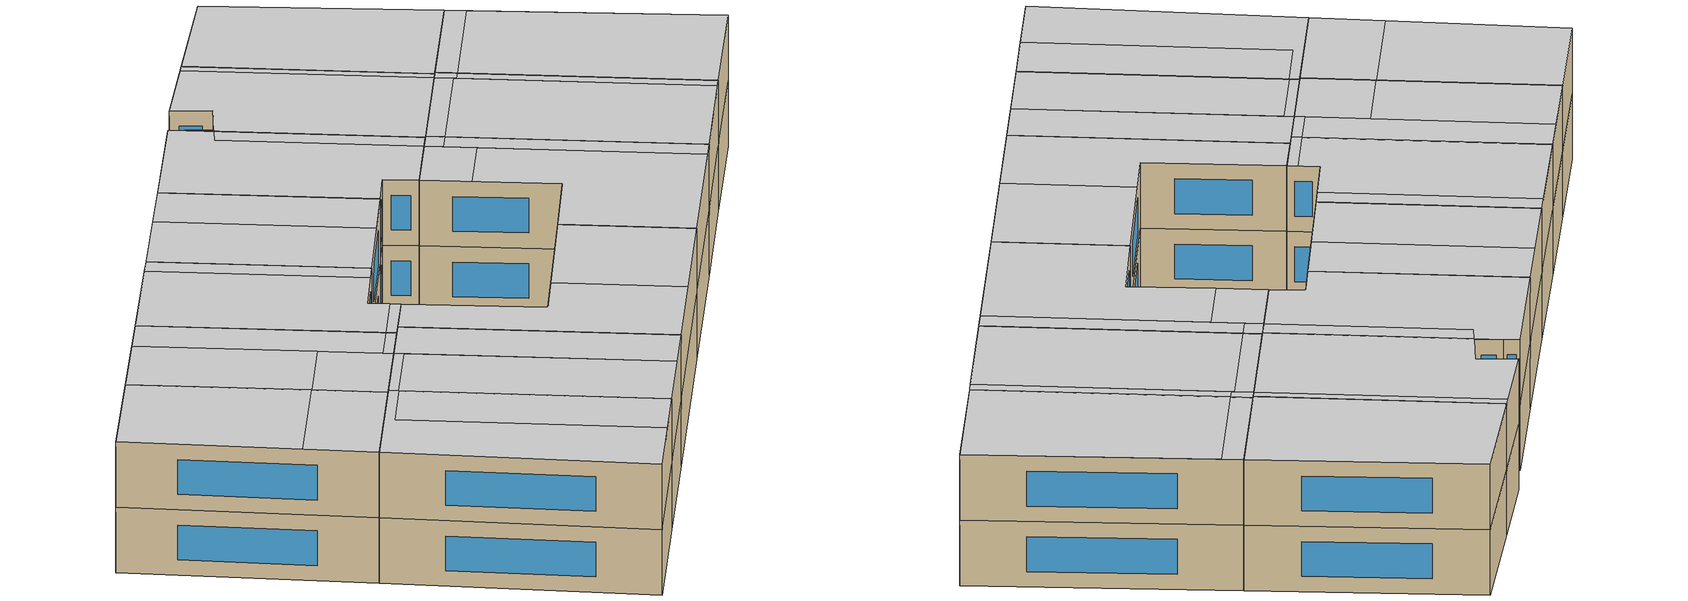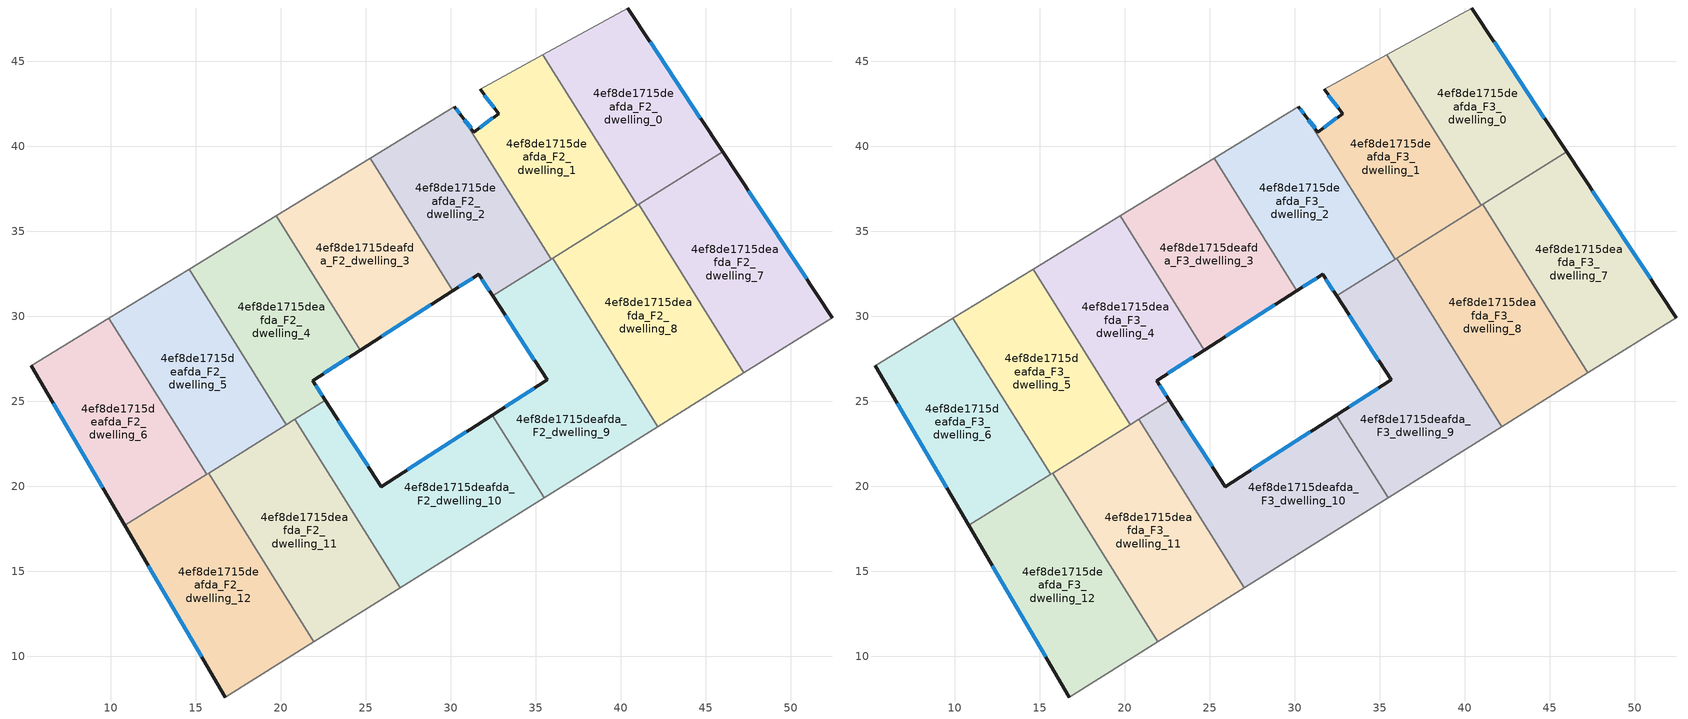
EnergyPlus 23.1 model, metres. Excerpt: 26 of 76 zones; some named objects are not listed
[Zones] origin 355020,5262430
4ef8de1715deafda_F2_dwelling_0
 floor to 4ef8de1715deafda_F1_dwelling_0 (EU_floor_Construction): 40.41,48.13 46,39.67 40.96,36.52 35.42,45.38 z6
 wall outside (EU_wall_Construction): 46,39.67 40.41,48.13 z6:9
 wall to 4ef8de1715deafda_F2_dwelling_1 (EU_wall_Construction): 35.42,45.38 40.96,36.52 z6:9
 wall adiabatic (EU_wall_Construction): 40.41,48.13 35.42,45.38 z6:9
 wall to 4ef8de1715deafda_F2_dwelling_7 (EU_wall_Construction): 41.05,36.58 46,39.67 z6:9
 wall to 4ef8de1715deafda_F2_dwelling_8 (EU_wall_Construction): 40.96,36.52 41.05,36.58 z6:9
 window (EU_Window_Construction): 44.68,41.66 41.72,46.15 z6.7:8.3
4ef8de1715deafda_F2_dwelling_1
 floor to 4ef8de1715deafda_F1_dwelling_1 (EU_floor_Construction): 35.42,45.38 40.96,36.52 35.9,33.36 30.64,41.77 31.37,40.83 32.82,41.93 31.73,43.34 z6
 wall outside (EU_wall_Construction): 31.73,43.34 32.82,41.93 31.37,40.83 30.64,41.77 z6:9
 wall adiabatic (EU_wall_Construction): 35.42,45.38 31.73,43.34 z6:9
 wall to 4ef8de1715deafda_F2_dwelling_2 (EU_wall_Construction): 30.64,41.77 35.9,33.36 z6:9
 wall to 4ef8de1715deafda_F2_dwelling_8 (EU_wall_Construction): 35.99,33.41 40.96,36.52 z6:9
 wall to 4ef8de1715deafda_F2_dwelling_9 (EU_wall_Construction): 35.9,33.36 35.99,33.41 z6:9
 window (EU_Window_Construction): 31.2,41.05 30.81,41.55 / 32.48,41.67 31.71,41.09 / 31.99,43.01 32.56,42.26 z6.7:8.3
4ef8de1715deafda_F2_dwelling_10
 floor to 4ef8de1715deafda_F1_dwelling_10 (EU_floor_Construction): 32.45,24.19 35.49,19.32 27.02,14.03 20.82,23.94 22.62,25.07 25.91,19.98 z6
 wall outside (EU_wall_Construction): 32.45,24.19 25.91,19.98 22.62,25.07 z6:9
 wall to 4ef8de1715deafda_F2_dwelling_9 (EU_wall_Construction): 35.49,19.32 32.45,24.19 z6:9
 wall adiabatic (EU_wall_Construction): 27.02,14.03 35.49,19.32 z6:9
 wall to 4ef8de1715deafda_F2_dwelling_11 (EU_wall_Construction): 20.82,23.94 27.02,14.03 z6:9
 wall to 4ef8de1715deafda_F2_dwelling_4 (EU_wall_Construction): 22.62,25.07 20.82,23.94 z6:9
 window (EU_Window_Construction): 25.14,21.17 23.39,23.87 / 30.91,23.2 27.44,20.97 z6.7:8.3
4ef8de1715deafda_F2_dwelling_11
 floor to 4ef8de1715deafda_F1_dwelling_11 (EU_floor_Construction): 20.82,23.94 27.02,14.03 21.95,10.86 15.76,20.78 z6
 wall to 4ef8de1715deafda_F2_dwelling_12 (EU_wall_Construction): 15.76,20.78 21.95,10.86 z6:9
 wall adiabatic (EU_wall_Construction): 21.95,10.86 27.02,14.03 z6:9
 wall to 4ef8de1715deafda_F2_dwelling_5 (EU_wall_Construction): 20.34,23.64 15.76,20.78 z6:9
 wall to 4ef8de1715deafda_F2_dwelling_4 (EU_wall_Construction): 20.82,23.94 20.34,23.64 z6:9
4ef8de1715deafda_F2_dwelling_12
 floor to 4ef8de1715deafda_F1_dwelling_12 (EU_floor_Construction): 15.76,20.78 21.95,10.86 16.75,7.61 10.83,17.7 z6
 wall outside (EU_wall_Construction): 10.83,17.7 16.75,7.61 z6:9
 wall adiabatic (EU_wall_Construction): 16.75,7.61 21.95,10.86 z6:9
 wall to 4ef8de1715deafda_F2_dwelling_6 (EU_wall_Construction): 15.64,20.7 10.83,17.7 z6:9
 wall to 4ef8de1715deafda_F2_dwelling_5 (EU_wall_Construction): 15.76,20.77 15.64,20.7 z6:9
 window (EU_Window_Construction): 12.22,15.33 15.36,9.98 z6.7:8.3
4ef8de1715deafda_F2_dwelling_2
 floor to 4ef8de1715deafda_F1_dwelling_2 (EU_floor_Construction): 30.64,41.77 35.9,33.36 32.46,31.21 31.64,32.48 30.12,31.5 25.25,39.29 30.21,42.33 z6
 wall outside (EU_wall_Construction): 30.12,31.5 31.64,32.48 32.46,31.21 / 30.64,41.77 30.21,42.33 z6:9
 wall to 4ef8de1715deafda_F2_dwelling_3 (EU_wall_Construction): 25.25,39.29 30.12,31.5 z6:9
 wall adiabatic (EU_wall_Construction): 30.21,42.33 25.25,39.29 z6:9
 wall to 4ef8de1715deafda_F2_dwelling_9 (EU_wall_Construction): 32.46,31.21 35.9,33.36 z6:9
 window (EU_Window_Construction): 31.83,32.18 32.27,31.51 / 30.48,31.73 31.28,32.25 / 30.54,41.9 30.31,42.2 z6.7:8.3
4ef8de1715deafda_F2_dwelling_3
 floor to 4ef8de1715deafda_F1_dwelling_3 (EU_floor_Construction): 25.25,39.29 30.12,31.5 24.67,28.01 19.73,35.91 z6
 wall outside (EU_wall_Construction): 24.67,28.01 30.12,31.5 z6:9
 wall to 4ef8de1715deafda_F2_dwelling_4 (EU_wall_Construction): 19.73,35.91 24.67,28.01 z6:9
 wall adiabatic (EU_wall_Construction): 25.25,39.29 19.73,35.91 z6:9
 window (EU_Window_Construction): 25.95,28.83 28.84,30.68 z6.7:8.3
4ef8de1715deafda_F2_dwelling_4
 floor to 4ef8de1715deafda_F1_dwelling_4 (EU_floor_Construction): 19.73,35.91 24.67,28.01 21.88,26.22 22.62,25.07 20.34,23.63 14.62,32.78 z6
 wall outside (EU_wall_Construction): 22.62,25.07 21.88,26.22 24.67,28.01 z6:9
 wall to 4ef8de1715deafda_F2_dwelling_5 (EU_wall_Construction): 14.62,32.78 20.34,23.63 z6:9
 wall adiabatic (EU_wall_Construction): 19.73,35.91 14.62,32.78 z6:9
 window (EU_Window_Construction): 22.45,25.34 22.05,25.95 / 22.53,26.64 24.01,27.59 z6.7:8.3
4ef8de1715deafda_F2_dwelling_5
 floor to 4ef8de1715deafda_F1_dwelling_5 (EU_floor_Construction): 14.62,32.78 20.34,23.63 15.64,20.7 9.9,29.88 z6
 wall to 4ef8de1715deafda_F2_dwelling_6 (EU_wall_Construction): 9.9,29.88 15.64,20.7 z6:9
 wall adiabatic (EU_wall_Construction): 14.62,32.78 9.9,29.88 z6:9
4ef8de1715deafda_F2_dwelling_6
 floor to 4ef8de1715deafda_F1_dwelling_6 (EU_floor_Construction): 9.9,29.88 15.64,20.7 10.83,17.7 5.33,27.08 z6
 wall outside (EU_wall_Construction): 5.33,27.08 10.83,17.7 z6:9
 wall adiabatic (EU_wall_Construction): 9.9,29.88 5.33,27.08 z6:9
 window (EU_Window_Construction): 6.62,24.88 9.54,19.9 z6.7:8.3
4ef8de1715deafda_F2_dwelling_7
 floor to 4ef8de1715deafda_F1_dwelling_7 (EU_floor_Construction): 46,39.67 52.44,29.91 47.25,26.67 41.05,36.58 z6
 wall outside (EU_wall_Construction): 52.44,29.91 46,39.67 z6:9
 wall to 4ef8de1715deafda_F2_dwelling_8 (EU_wall_Construction): 41.05,36.58 47.25,26.67 z6:9
 wall adiabatic (EU_wall_Construction): 47.25,26.67 52.44,29.91 z6:9
 window (EU_Window_Construction): 50.92,32.2 47.51,37.38 z6.7:8.3
4ef8de1715deafda_F2_dwelling_8
 floor to 4ef8de1715deafda_F1_dwelling_8 (EU_floor_Construction): 41.05,36.58 47.25,26.67 42.18,23.5 35.99,33.42 z6
 wall to 4ef8de1715deafda_F2_dwelling_9 (EU_wall_Construction): 35.99,33.42 42.18,23.5 z6:9
 wall adiabatic (EU_wall_Construction): 42.18,23.5 47.25,26.67 z6:9
4ef8de1715deafda_F2_dwelling_9
 floor to 4ef8de1715deafda_F1_dwelling_9 (EU_floor_Construction): 35.99,33.42 42.18,23.5 35.49,19.32 32.45,24.19 35.67,26.26 32.46,31.21 z6
 wall outside (EU_wall_Construction): 32.46,31.21 35.67,26.26 32.45,24.19 z6:9
 wall adiabatic (EU_wall_Construction): 35.49,19.32 42.18,23.5 z6:9
 window (EU_Window_Construction): 34.91,25.77 33.21,24.67 / 33.22,30.05 34.92,27.42 z6.7:8.3
4ef8de1715deafda_F3_dwelling_0
 floor to 4ef8de1715deafda_F2_dwelling_0 (EU_floor_Construction): 40.41,48.13 46,39.67 40.96,36.52 35.42,45.38 z9
 wall outside (EU_wall_Construction): 46,39.67 40.41,48.13 z9:12
 wall to 4ef8de1715deafda_F3_dwelling_1 (EU_wall_Construction): 35.42,45.38 40.96,36.52 z9:12
 wall adiabatic (EU_wall_Construction): 40.41,48.13 35.42,45.38 z9:12
 wall to 4ef8de1715deafda_F3_dwelling_7 (EU_wall_Construction): 41.05,36.58 46,39.67 z9:12
 wall to 4ef8de1715deafda_F3_dwelling_8 (EU_wall_Construction): 40.96,36.52 41.05,36.58 z9:12
 window (EU_Window_Construction): 44.68,41.66 41.72,46.15 z9.7:11.3
 ceiling to 4ef8de1715deafda_F4_dwelling_1 (EU_floor_Construction): 46,39.67 40.41,48.13 35.42,45.38 40.96,36.52 z12
4ef8de1715deafda_F3_dwelling_1
 floor to 4ef8de1715deafda_F2_dwelling_1 (EU_floor_Construction): 35.42,45.38 40.96,36.52 35.9,33.36 30.64,41.77 31.37,40.83 32.82,41.93 31.73,43.34 z9
 wall outside (EU_wall_Construction): 31.73,43.34 32.82,41.93 31.37,40.83 30.64,41.77 z9:12
 wall adiabatic (EU_wall_Construction): 35.42,45.38 31.73,43.34 z9:12
 wall to 4ef8de1715deafda_F3_dwelling_2 (EU_wall_Construction): 30.64,41.77 35.9,33.36 z9:12
 wall to 4ef8de1715deafda_F3_dwelling_8 (EU_wall_Construction): 35.99,33.41 40.96,36.52 z9:12
 wall to 4ef8de1715deafda_F3_dwelling_9 (EU_wall_Construction): 35.9,33.36 35.99,33.41 z9:12
 window (EU_Window_Construction): 31.2,41.05 30.81,41.55 / 32.48,41.67 31.71,41.09 / 31.99,43.01 32.56,42.26 z9.7:11.3
 ceiling to 4ef8de1715deafda_F4_dwelling_3 (EU_floor_Construction): 40.63,36.31 35.08,45.19 31.73,43.34 32.82,41.93 31.37,40.83 31.27,40.76 35.9,33.36 z12
 ceiling to 4ef8de1715deafda_F4_dwelling_5 (EU_floor_Construction): 31.37,40.83 30.64,41.77 31.27,40.76 z12
 ceiling to 4ef8de1715deafda_F4_dwelling_1 (EU_floor_Construction): 40.96,36.52 35.42,45.38 35.08,45.19 40.63,36.31 z12
4ef8de1715deafda_F3_dwelling_10
 floor to 4ef8de1715deafda_F2_dwelling_10 (EU_floor_Construction): 32.45,24.19 35.49,19.32 27.02,14.03 20.82,23.94 22.62,25.07 25.91,19.98 z9
 wall outside (EU_wall_Construction): 32.45,24.19 25.91,19.98 22.62,25.07 z9:12
 wall to 4ef8de1715deafda_F3_dwelling_9 (EU_wall_Construction): 35.49,19.32 32.45,24.19 z9:12
 wall adiabatic (EU_wall_Construction): 27.02,14.03 35.49,19.32 z9:12
 wall to 4ef8de1715deafda_F3_dwelling_11 (EU_wall_Construction): 20.82,23.94 27.02,14.03 z9:12
 wall to 4ef8de1715deafda_F3_dwelling_4 (EU_wall_Construction): 22.62,25.07 20.82,23.94 z9:12
 window (EU_Window_Construction): 25.14,21.17 23.39,23.87 / 30.91,23.2 27.44,20.97 z9.7:11.3
 ceiling to 4ef8de1715deafda_F4_dwelling_7 (EU_floor_Construction): 30.83,16.41 27.83,21.22 25.91,19.98 22.62,25.06 20.82,23.94 27.02,14.03 z12
 ceiling to 4ef8de1715deafda_F4_dwelling_4 (EU_floor_Construction): 35.49,19.32 32.45,24.19 27.83,21.22 30.83,16.41 z12
4ef8de1715deafda_F3_dwelling_11
 floor to 4ef8de1715deafda_F2_dwelling_11 (EU_floor_Construction): 20.82,23.94 27.02,14.03 21.95,10.86 15.76,20.78 z9
 wall to 4ef8de1715deafda_F3_dwelling_12 (EU_wall_Construction): 15.76,20.78 21.95,10.86 z9:12
 wall adiabatic (EU_wall_Construction): 21.95,10.86 27.02,14.03 z9:12
 wall to 4ef8de1715deafda_F3_dwelling_5 (EU_wall_Construction): 20.34,23.64 15.76,20.78 z9:12
 wall to 4ef8de1715deafda_F3_dwelling_4 (EU_wall_Construction): 20.82,23.94 20.34,23.64 z9:12
 ceiling to 4ef8de1715deafda_F4_dwelling_9 (EU_floor_Construction): 24.9,12.71 18.94,22.25 15.99,20.41 21.95,10.86 z12
 ceiling to 4ef8de1715deafda_F4_dwelling_7 (EU_floor_Construction): 27.02,14.03 20.82,23.94 18.71,22.62 24.9,12.71 z12
 ceiling to 4ef8de1715deafda_F4_dwelling_10 (EU_floor_Construction): 18.94,22.25 18.71,22.62 15.76,20.78 15.99,20.41 z12
4ef8de1715deafda_F3_dwelling_12
 floor to 4ef8de1715deafda_F2_dwelling_12 (EU_floor_Construction): 15.76,20.78 21.95,10.86 16.75,7.61 10.83,17.7 z9
 wall outside (EU_wall_Construction): 10.83,17.7 16.75,7.61 z9:12
 wall adiabatic (EU_wall_Construction): 16.75,7.61 21.95,10.86 z9:12
 wall to 4ef8de1715deafda_F3_dwelling_6 (EU_wall_Construction): 15.64,20.7 10.83,17.7 z9:12
 wall to 4ef8de1715deafda_F3_dwelling_5 (EU_wall_Construction): 15.76,20.77 15.64,20.7 z9:12
 window (EU_Window_Construction): 12.22,15.33 15.36,9.98 z9.7:11.3
 ceiling to 4ef8de1715deafda_F4_dwelling_10 (EU_floor_Construction): 19.64,9.42 13.68,18.96 15.99,20.41 15.76,20.78 10.83,17.7 16.75,7.61 z12
 ceiling to 4ef8de1715deafda_F4_dwelling_9 (EU_floor_Construction): 21.95,10.86 15.99,20.41 13.68,18.96 19.64,9.42 z12
4ef8de1715deafda_F3_dwelling_2
 floor to 4ef8de1715deafda_F2_dwelling_2 (EU_floor_Construction): 30.64,41.77 35.9,33.36 32.46,31.21 31.64,32.48 30.12,31.5 25.25,39.29 30.21,42.33 z9
 wall outside (EU_wall_Construction): 30.12,31.5 31.64,32.48 32.46,31.21 / 30.64,41.77 30.21,42.33 z9:12
 wall to 4ef8de1715deafda_F3_dwelling_3 (EU_wall_Construction): 25.25,39.29 30.12,31.5 z9:12
 wall adiabatic (EU_wall_Construction): 30.21,42.33 25.25,39.29 z9:12
 wall to 4ef8de1715deafda_F3_dwelling_9 (EU_wall_Construction): 32.46,31.21 35.9,33.36 z9:12
 window (EU_Window_Construction): 31.83,32.18 32.27,31.51 / 30.48,31.73 31.28,32.25 / 30.54,41.9 30.31,42.2 z9.7:11.3
 ceiling to 4ef8de1715deafda_F4_dwelling_5 (EU_floor_Construction): 35.19,32.91 30.6,40.25 31.27,40.76 30.64,41.77 30.21,42.33 25.25,39.29 30.12,31.5 31.64,32.48 32.46,31.21 z12
 ceiling to 4ef8de1715deafda_F4_dwelling_3 (EU_floor_Construction): 35.9,33.36 31.27,40.76 30.6,40.25 35.19,32.91 z12
4ef8de1715deafda_F3_dwelling_3
 floor to 4ef8de1715deafda_F2_dwelling_3 (EU_floor_Construction): 25.25,39.29 30.12,31.5 24.67,28.01 19.73,35.91 z9
 wall outside (EU_wall_Construction): 24.67,28.01 30.12,31.5 z9:12
 wall to 4ef8de1715deafda_F3_dwelling_4 (EU_wall_Construction): 19.73,35.91 24.67,28.01 z9:12
 wall adiabatic (EU_wall_Construction): 25.25,39.29 19.73,35.91 z9:12
 window (EU_Window_Construction): 25.95,28.83 28.84,30.68 z9.7:11.3
 ceiling adiabatic (EU_roof_Construction): 27.82,30.03 22.92,37.86 19.73,35.91 24.67,28.01 z12
 ceiling to 4ef8de1715deafda_F4_dwelling_5 (EU_floor_Construction): 30.12,31.5 25.25,39.29 22.92,37.86 27.82,30.03 z12
4ef8de1715deafda_F3_dwelling_4
 floor to 4ef8de1715deafda_F2_dwelling_4 (EU_floor_Construction): 19.73,35.91 24.67,28.01 21.88,26.22 22.62,25.07 20.34,23.63 14.62,32.78 z9
 wall outside (EU_wall_Construction): 22.62,25.07 21.88,26.22 24.67,28.01 z9:12
 wall to 4ef8de1715deafda_F3_dwelling_5 (EU_wall_Construction): 14.62,32.78 20.34,23.63 z9:12
 wall adiabatic (EU_wall_Construction): 19.73,35.91 14.62,32.78 z9:12
 window (EU_Window_Construction): 22.45,25.34 22.05,25.95 / 22.53,26.64 24.01,27.59 z9.7:11.3
 ceiling to 4ef8de1715deafda_F4_dwelling_8 (EU_floor_Construction): 22.37,25.46 21.88,26.22 23.89,27.51 18.95,35.43 14.62,32.78 20.09,24.03 z12
 ceiling to 4ef8de1715deafda_F4_dwelling_6 (EU_floor_Construction): 24.67,28.01 19.73,35.91 18.95,35.43 23.89,27.51 z12
 ceiling to 4ef8de1715deafda_F4_dwelling_7 (EU_floor_Construction): 22.62,25.06 22.37,25.46 20.09,24.03 20.34,23.64 z12
4ef8de1715deafda_F3_dwelling_5
 floor to 4ef8de1715deafda_F2_dwelling_5 (EU_floor_Construction): 14.62,32.78 20.34,23.63 15.64,20.7 9.9,29.88 z9
 wall to 4ef8de1715deafda_F3_dwelling_6 (EU_wall_Construction): 9.9,29.88 15.64,20.7 z9:12
 wall adiabatic (EU_wall_Construction): 14.62,32.78 9.9,29.88 z9:12
 ceiling to 4ef8de1715deafda_F4_dwelling_11 (EU_floor_Construction): 17.04,25.29 12.99,31.77 9.9,29.88 13.97,23.38 z12
 ceiling to 4ef8de1715deafda_F4_dwelling_8 (EU_floor_Construction): 20.09,24.03 14.62,32.78 12.99,31.77 18.46,23.01 z12
 ceiling to 4ef8de1715deafda_F4_dwelling_7 (EU_floor_Construction): 20.34,23.64 20.09,24.03 18.46,23.01 18.71,22.62 z12
 ceiling to 4ef8de1715deafda_F4_dwelling_10 (EU_floor_Construction): 18.71,22.62 17.04,25.29 13.97,23.38 15.64,20.7 z12
4ef8de1715deafda_F3_dwelling_6
 floor to 4ef8de1715deafda_F2_dwelling_6 (EU_floor_Construction): 9.9,29.88 15.64,20.7 10.83,17.7 5.33,27.08 z9
 wall outside (EU_wall_Construction): 5.33,27.08 10.83,17.7 z9:12
 wall adiabatic (EU_wall_Construction): 9.9,29.88 5.33,27.08 z9:12
 window (EU_Window_Construction): 6.62,24.88 9.54,19.9 z9.7:11.3
 ceiling to 4ef8de1715deafda_F4_dwelling_10 (EU_floor_Construction): 15.64,20.7 13.97,23.38 9.24,20.42 10.83,17.7 z12
 ceiling adiabatic (EU_roof_Construction): 13.97,23.38 9.9,29.88 5.33,27.08 9.24,20.42 z12
4ef8de1715deafda_F3_dwelling_7
 floor to 4ef8de1715deafda_F2_dwelling_7 (EU_floor_Construction): 46,39.67 52.44,29.91 47.25,26.67 41.05,36.58 z9
 wall outside (EU_wall_Construction): 52.44,29.91 46,39.67 z9:12
 wall to 4ef8de1715deafda_F3_dwelling_8 (EU_wall_Construction): 41.05,36.58 47.25,26.67 z9:12
 wall adiabatic (EU_wall_Construction): 47.25,26.67 52.44,29.91 z9:12
 window (EU_Window_Construction): 50.92,32.2 47.51,37.38 z9.7:11.3
 ceiling to 4ef8de1715deafda_F4_dwelling_0 (EU_floor_Construction): 52.44,29.91 46.51,38.89 41.55,35.79 47.25,26.67 z12
 ceiling to 4ef8de1715deafda_F4_dwelling_1 (EU_floor_Construction): 46.51,38.89 46,39.67 41.05,36.58 41.55,35.79 z12
4ef8de1715deafda_F3_dwelling_8
 floor to 4ef8de1715deafda_F2_dwelling_8 (EU_floor_Construction): 41.05,36.58 47.25,26.67 42.18,23.5 35.99,33.42 z9
 wall to 4ef8de1715deafda_F3_dwelling_9 (EU_wall_Construction): 35.99,33.42 42.18,23.5 z9:12
 wall adiabatic (EU_wall_Construction): 42.18,23.5 47.25,26.67 z9:12
 ceiling to 4ef8de1715deafda_F4_dwelling_2 (EU_floor_Construction): 46.82,26.4 41.05,35.63 36.41,32.73 42.18,23.5 z12
 ceiling to 4ef8de1715deafda_F4_dwelling_0 (EU_floor_Construction): 47.25,26.67 41.55,35.79 41.12,35.53 46.82,26.4 z12
 ceiling to 4ef8de1715deafda_F4_dwelling_3 (EU_floor_Construction): 41.05,35.63 40.63,36.31 35.99,33.42 36.41,32.73 z12
 ceiling to 4ef8de1715deafda_F4_dwelling_1 (EU_floor_Construction): 41.55,35.79 41.05,36.58 40.63,36.31 41.12,35.53 z12
4ef8de1715deafda_F3_dwelling_9
 floor to 4ef8de1715deafda_F2_dwelling_9 (EU_floor_Construction): 35.99,33.42 42.18,23.5 35.49,19.32 32.45,24.19 35.67,26.26 32.46,31.21 z9
 wall outside (EU_wall_Construction): 32.46,31.21 35.67,26.26 32.45,24.19 z9:12
 wall adiabatic (EU_wall_Construction): 35.49,19.32 42.18,23.5 z9:12
 window (EU_Window_Construction): 34.91,25.77 33.21,24.67 / 33.22,30.05 34.92,27.42 z9.7:11.3
 ceiling to 4ef8de1715deafda_F4_dwelling_4 (EU_floor_Construction): 41.38,23 36.34,31.06 33.65,29.38 35.67,26.26 35.66,26.25 32.45,24.19 35.49,19.32 z12
 ceiling to 4ef8de1715deafda_F4_dwelling_5 (EU_floor_Construction): 36.34,31.06 35.19,32.91 32.46,31.21 33.65,29.38 z12
 ceiling to 4ef8de1715deafda_F4_dwelling_2 (EU_floor_Construction): 42.18,23.5 36.41,32.73 35.61,32.23 41.38,23 z12
 ceiling to 4ef8de1715deafda_F4_dwelling_3 (EU_floor_Construction): 36.41,32.73 35.99,33.41 35.19,32.91 35.61,32.23 z12
[Building]
EU S2 Campaign: North Axis=0; Terrain=City; Solar Distribution=FullExterior
[Site:Location]
Budapest.Ferenc.Liszt.Intl.AP: Latitude=47.437; Longitude=19.256; Time Zone=1; Elevation=185
[SizingPeriod:WeatherFileDays]
AnnualSizingPeriod: Begin Month=1; Begin Day of Month=1; End Month=12; End Day of Month=31; Day of Week for Start Day=Monday; Use Weather File Daylight Saving Period=No; Use Weather File Rain and Snow Indicators=No
[MATERIAL]
EU_InternalMass_Material: Roughness=MediumRough; Thickness=0.1; Conductivity=1; Density=1800; Specific Heat=900; Thermal Absorptance=0.9; Solar Absorptance=0.7; Visible Absorptance=0.7
[MATERIAL:NOMASS] Roughness=MediumRough; Thermal Absorptance=0.9; Solar Absorptance=0.7; Visible Absorptance=0.7
Name | Thermal Resistance
EU_wall_NoMass | 0.832559
EU_roof_NoMass | 1.39638
EU_floor_NoMass | 0.872794
[WINDOWMATERIAL:SIMPLEGLAZINGSYSTEM]
EU_Window_SimpleGlazing: UFactor=2.79869; Solar Heat Gain Coefficient=0.75; Visible Transmittance=0.75
[CONSTRUCTION]
EU_wall_Construction: EU_wall_NoMass
EU_roof_Construction: EU_roof_NoMass
EU_floor_Construction: EU_floor_NoMass
EU_Window_Construction: EU_Window_SimpleGlazing
EU_InternalMass_Construction: EU_InternalMass_Material
[ZONE] Type=1; Multiplier=1; Ceiling Height=autocalculate; Floor Area=autocalculate; Part of Total Floor Area=Yes
Name | Volume
4ef8de1715deafda_F2_dwelling_0; 4ef8de1715deafda_F3_dwelling_0 | 179.543
4ef8de1715deafda_F2_dwelling_1; 4ef8de1715deafda_F3_dwelling_1 | 179.538
4ef8de1715deafda_F2_dwelling_10; 4ef8de1715deafda_F3_dwelling_10 | 209.474
4ef8de1715deafda_F2_dwelling_11; 4ef8de1715deafda_F3_dwelling_11 | 209.47
4ef8de1715deafda_F2_dwelling_12; 4ef8de1715deafda_F3_dwelling_12 | 209.479
4ef8de1715deafda_F2_dwelling_2; 4ef8de1715deafda_F3_dwelling_2 | 179.552
4ef8de1715deafda_F2_dwelling_3; 4ef8de1715deafda_F3_dwelling_3 | 179.522
4ef8de1715deafda_F2_dwelling_4; 4ef8de1715deafda_F3_dwelling_4 | 179.548
4ef8de1715deafda_F2_dwelling_5; 4ef8de1715deafda_F3_dwelling_5 | 179.529
4ef8de1715deafda_F2_dwelling_6; 4ef8de1715deafda_F3_dwelling_6 | 179.561
4ef8de1715deafda_F2_dwelling_7; 4ef8de1715deafda_F3_dwelling_7 | 209.459
4ef8de1715deafda_F2_dwelling_8; 4ef8de1715deafda_F3_dwelling_8 | 209.472
4ef8de1715deafda_F2_dwelling_9; 4ef8de1715deafda_F3_dwelling_9 | 209.467
[INTERNALMASS] Construction=EU_InternalMass_Construction
Name | Zone or ZoneList | Surface Area
4ef8de1715deafda_F2_dwelling_0_EU_InternalMass | 4ef8de1715deafda_F2_dwelling_0 | 59.8476
4ef8de1715deafda_F2_dwelling_1_EU_InternalMass | 4ef8de1715deafda_F2_dwelling_1 | 59.8458
4ef8de1715deafda_F2_dwelling_2_EU_InternalMass | 4ef8de1715deafda_F2_dwelling_2 | 59.8509
4ef8de1715deafda_F2_dwelling_3_EU_InternalMass | 4ef8de1715deafda_F2_dwelling_3 | 59.8406
4ef8de1715deafda_F2_dwelling_4_EU_InternalMass | 4ef8de1715deafda_F2_dwelling_4 | 59.8496
4ef8de1715deafda_F2_dwelling_5_EU_InternalMass | 4ef8de1715deafda_F2_dwelling_5 | 59.8428
4ef8de1715deafda_F2_dwelling_6_EU_InternalMass | 4ef8de1715deafda_F2_dwelling_6 | 59.8537
4ef8de1715deafda_F2_dwelling_7_EU_InternalMass | 4ef8de1715deafda_F2_dwelling_7 | 69.8198
4ef8de1715deafda_F2_dwelling_8_EU_InternalMass | 4ef8de1715deafda_F2_dwelling_8 | 69.8238
4ef8de1715deafda_F2_dwelling_9_EU_InternalMass | 4ef8de1715deafda_F2_dwelling_9 | 69.8225
4ef8de1715deafda_F2_dwelling_10_EU_InternalMass | 4ef8de1715deafda_F2_dwelling_10 | 69.8246
4ef8de1715deafda_F2_dwelling_11_EU_InternalMass | 4ef8de1715deafda_F2_dwelling_11 | 69.8233
4ef8de1715deafda_F2_dwelling_12_EU_InternalMass | 4ef8de1715deafda_F2_dwelling_12 | 69.8265
4ef8de1715deafda_F3_dwelling_0_EU_InternalMass | 4ef8de1715deafda_F3_dwelling_0 | 59.8476
4ef8de1715deafda_F3_dwelling_1_EU_InternalMass | 4ef8de1715deafda_F3_dwelling_1 | 59.8458
4ef8de1715deafda_F3_dwelling_2_EU_InternalMass | 4ef8de1715deafda_F3_dwelling_2 | 59.8509
4ef8de1715deafda_F3_dwelling_3_EU_InternalMass | 4ef8de1715deafda_F3_dwelling_3 | 59.8406
4ef8de1715deafda_F3_dwelling_4_EU_InternalMass | 4ef8de1715deafda_F3_dwelling_4 | 59.8496
4ef8de1715deafda_F3_dwelling_5_EU_InternalMass | 4ef8de1715deafda_F3_dwelling_5 | 59.8428
4ef8de1715deafda_F3_dwelling_6_EU_InternalMass | 4ef8de1715deafda_F3_dwelling_6 | 59.8537
4ef8de1715deafda_F3_dwelling_7_EU_InternalMass | 4ef8de1715deafda_F3_dwelling_7 | 69.8198
4ef8de1715deafda_F3_dwelling_8_EU_InternalMass | 4ef8de1715deafda_F3_dwelling_8 | 69.8238
4ef8de1715deafda_F3_dwelling_9_EU_InternalMass | 4ef8de1715deafda_F3_dwelling_9 | 69.8225
4ef8de1715deafda_F3_dwelling_10_EU_InternalMass | 4ef8de1715deafda_F3_dwelling_10 | 69.8246
4ef8de1715deafda_F3_dwelling_11_EU_InternalMass | 4ef8de1715deafda_F3_dwelling_11 | 69.8233
4ef8de1715deafda_F3_dwelling_12_EU_InternalMass | 4ef8de1715deafda_F3_dwelling_12 | 69.8265
[OTHEREQUIPMENT] Fuel Type=Electricity; Design Level Calculation Method=Watts/Area; Power per Zone Floor Area=1; Fraction Latent=0; Fraction Radiant=0; Fraction Lost=0; Carbon Dioxide Generation Rate=0; EndUse Subcategory=EU_Step8_InternalGains
Name | Zone or ZoneList or Space or SpaceList | Schedule
EU_Step8_InternalGain_4ef8de1715deafda_F2_dwelling_0_f000 | 4ef8de1715deafda_F2_dwelling_0 | EU_Step8_GainSchedule_4ef8de1715deafda_F2_dwelling_0_f000
EU_Step8_InternalGain_4ef8de1715deafda_F2_dwelling_1_f000 | 4ef8de1715deafda_F2_dwelling_1 | EU_Step8_GainSchedule_4ef8de1715deafda_F2_dwelling_1_f000
EU_Step8_InternalGain_4ef8de1715deafda_F2_dwelling_2_f000 | 4ef8de1715deafda_F2_dwelling_2 | EU_Step8_GainSchedule_4ef8de1715deafda_F2_dwelling_2_f000
EU_Step8_InternalGain_4ef8de1715deafda_F2_dwelling_3_f000 | 4ef8de1715deafda_F2_dwelling_3 | EU_Step8_GainSchedule_4ef8de1715deafda_F2_dwelling_3_f000
EU_Step8_InternalGain_4ef8de1715deafda_F2_dwelling_4_f000 | 4ef8de1715deafda_F2_dwelling_4 | EU_Step8_GainSchedule_4ef8de1715deafda_F2_dwelling_4_f000
EU_Step8_InternalGain_4ef8de1715deafda_F2_dwelling_5_f000 | 4ef8de1715deafda_F2_dwelling_5 | EU_Step8_GainSchedule_4ef8de1715deafda_F2_dwelling_5_f000
EU_Step8_InternalGain_4ef8de1715deafda_F2_dwelling_6_f000 | 4ef8de1715deafda_F2_dwelling_6 | EU_Step8_GainSchedule_4ef8de1715deafda_F2_dwelling_6_f000
EU_Step8_InternalGain_4ef8de1715deafda_F2_dwelling_7_f000 | 4ef8de1715deafda_F2_dwelling_7 | EU_Step8_GainSchedule_4ef8de1715deafda_F2_dwelling_7_f000
EU_Step8_InternalGain_4ef8de1715deafda_F2_dwelling_8_f000 | 4ef8de1715deafda_F2_dwelling_8 | EU_Step8_GainSchedule_4ef8de1715deafda_F2_dwelling_8_f000
EU_Step8_InternalGain_4ef8de1715deafda_F2_dwelling_9_f000 | 4ef8de1715deafda_F2_dwelling_9 | EU_Step8_GainSchedule_4ef8de1715deafda_F2_dwelling_9_f000
EU_Step8_InternalGain_4ef8de1715deafda_F2_dwelling_10_f000 | 4ef8de1715deafda_F2_dwelling_10 | EU_Step8_GainSchedule_4ef8de1715deafda_F2_dwelling_10_f000
EU_Step8_InternalGain_4ef8de1715deafda_F2_dwelling_11_f000 | 4ef8de1715deafda_F2_dwelling_11 | EU_Step8_GainSchedule_4ef8de1715deafda_F2_dwelling_11_f000
EU_Step8_InternalGain_4ef8de1715deafda_F2_dwelling_12_f000 | 4ef8de1715deafda_F2_dwelling_12 | EU_Step8_GainSchedule_4ef8de1715deafda_F2_dwelling_12_f000
EU_Step8_InternalGain_4ef8de1715deafda_F3_dwelling_0_f000 | 4ef8de1715deafda_F3_dwelling_0 | EU_Step8_GainSchedule_4ef8de1715deafda_F3_dwelling_0_f000
EU_Step8_InternalGain_4ef8de1715deafda_F3_dwelling_1_f000 | 4ef8de1715deafda_F3_dwelling_1 | EU_Step8_GainSchedule_4ef8de1715deafda_F3_dwelling_1_f000
EU_Step8_InternalGain_4ef8de1715deafda_F3_dwelling_2_f000 | 4ef8de1715deafda_F3_dwelling_2 | EU_Step8_GainSchedule_4ef8de1715deafda_F3_dwelling_2_f000
EU_Step8_InternalGain_4ef8de1715deafda_F3_dwelling_3_f000 | 4ef8de1715deafda_F3_dwelling_3 | EU_Step8_GainSchedule_4ef8de1715deafda_F3_dwelling_3_f000
EU_Step8_InternalGain_4ef8de1715deafda_F3_dwelling_4_f000 | 4ef8de1715deafda_F3_dwelling_4 | EU_Step8_GainSchedule_4ef8de1715deafda_F3_dwelling_4_f000
EU_Step8_InternalGain_4ef8de1715deafda_F3_dwelling_5_f000 | 4ef8de1715deafda_F3_dwelling_5 | EU_Step8_GainSchedule_4ef8de1715deafda_F3_dwelling_5_f000
EU_Step8_InternalGain_4ef8de1715deafda_F3_dwelling_6_f000 | 4ef8de1715deafda_F3_dwelling_6 | EU_Step8_GainSchedule_4ef8de1715deafda_F3_dwelling_6_f000
EU_Step8_InternalGain_4ef8de1715deafda_F3_dwelling_7_f000 | 4ef8de1715deafda_F3_dwelling_7 | EU_Step8_GainSchedule_4ef8de1715deafda_F3_dwelling_7_f000
EU_Step8_InternalGain_4ef8de1715deafda_F3_dwelling_8_f000 | 4ef8de1715deafda_F3_dwelling_8 | EU_Step8_GainSchedule_4ef8de1715deafda_F3_dwelling_8_f000
EU_Step8_InternalGain_4ef8de1715deafda_F3_dwelling_9_f000 | 4ef8de1715deafda_F3_dwelling_9 | EU_Step8_GainSchedule_4ef8de1715deafda_F3_dwelling_9_f000
EU_Step8_InternalGain_4ef8de1715deafda_F3_dwelling_10_f000 | 4ef8de1715deafda_F3_dwelling_10 | EU_Step8_GainSchedule_4ef8de1715deafda_F3_dwelling_10_f000
EU_Step8_InternalGain_4ef8de1715deafda_F3_dwelling_11_f000 | 4ef8de1715deafda_F3_dwelling_11 | EU_Step8_GainSchedule_4ef8de1715deafda_F3_dwelling_11_f000
EU_Step8_InternalGain_4ef8de1715deafda_F3_dwelling_12_f000 | 4ef8de1715deafda_F3_dwelling_12 | EU_Step8_GainSchedule_4ef8de1715deafda_F3_dwelling_12_f000
[ZONEVENTILATION:DESIGNFLOWRATE] Schedule=EU_AlwaysOn; Design Flow Rate Calculation Method=AirChanges/Hour; Air Changes per Hour=0.475469; Ventilation Type=Natural; Fan Pressure Rise=0; Fan Total Efficiency=1; Constant Term Coefficient=1; Temperature Term Coefficient=0; Velocity Term Coefficient=0; Velocity Squared Term Coefficient=0; Minimum Indoor Temperature=-100; Maximum Indoor Temperature=100; Delta Temperature=-100; Minimum Outdoor Temperature=-100; Maximum Outdoor Temperature=100; Maximum Wind Speed=40
Name | Zone or ZoneList or Space or SpaceList
EU_ConstantAir_4ef8de1715deafda_F2_dwelling_0 | 4ef8de1715deafda_F2_dwelling_0
EU_ConstantAir_4ef8de1715deafda_F2_dwelling_1 | 4ef8de1715deafda_F2_dwelling_1
EU_ConstantAir_4ef8de1715deafda_F2_dwelling_2 | 4ef8de1715deafda_F2_dwelling_2
EU_ConstantAir_4ef8de1715deafda_F2_dwelling_3 | 4ef8de1715deafda_F2_dwelling_3
EU_ConstantAir_4ef8de1715deafda_F2_dwelling_4 | 4ef8de1715deafda_F2_dwelling_4
EU_ConstantAir_4ef8de1715deafda_F2_dwelling_5 | 4ef8de1715deafda_F2_dwelling_5
EU_ConstantAir_4ef8de1715deafda_F2_dwelling_6 | 4ef8de1715deafda_F2_dwelling_6
EU_ConstantAir_4ef8de1715deafda_F2_dwelling_7 | 4ef8de1715deafda_F2_dwelling_7
EU_ConstantAir_4ef8de1715deafda_F2_dwelling_8 | 4ef8de1715deafda_F2_dwelling_8
EU_ConstantAir_4ef8de1715deafda_F2_dwelling_9 | 4ef8de1715deafda_F2_dwelling_9
EU_ConstantAir_4ef8de1715deafda_F2_dwelling_10 | 4ef8de1715deafda_F2_dwelling_10
EU_ConstantAir_4ef8de1715deafda_F2_dwelling_11 | 4ef8de1715deafda_F2_dwelling_11
EU_ConstantAir_4ef8de1715deafda_F2_dwelling_12 | 4ef8de1715deafda_F2_dwelling_12
EU_ConstantAir_4ef8de1715deafda_F3_dwelling_0 | 4ef8de1715deafda_F3_dwelling_0
EU_ConstantAir_4ef8de1715deafda_F3_dwelling_1 | 4ef8de1715deafda_F3_dwelling_1
EU_ConstantAir_4ef8de1715deafda_F3_dwelling_2 | 4ef8de1715deafda_F3_dwelling_2
EU_ConstantAir_4ef8de1715deafda_F3_dwelling_3 | 4ef8de1715deafda_F3_dwelling_3
EU_ConstantAir_4ef8de1715deafda_F3_dwelling_4 | 4ef8de1715deafda_F3_dwelling_4
EU_ConstantAir_4ef8de1715deafda_F3_dwelling_5 | 4ef8de1715deafda_F3_dwelling_5
EU_ConstantAir_4ef8de1715deafda_F3_dwelling_6 | 4ef8de1715deafda_F3_dwelling_6
EU_ConstantAir_4ef8de1715deafda_F3_dwelling_7 | 4ef8de1715deafda_F3_dwelling_7
EU_ConstantAir_4ef8de1715deafda_F3_dwelling_8 | 4ef8de1715deafda_F3_dwelling_8
EU_ConstantAir_4ef8de1715deafda_F3_dwelling_9 | 4ef8de1715deafda_F3_dwelling_9
EU_ConstantAir_4ef8de1715deafda_F3_dwelling_10 | 4ef8de1715deafda_F3_dwelling_10
EU_ConstantAir_4ef8de1715deafda_F3_dwelling_11 | 4ef8de1715deafda_F3_dwelling_11
EU_ConstantAir_4ef8de1715deafda_F3_dwelling_12 | 4ef8de1715deafda_F3_dwelling_12
[HVACTEMPLATE:ZONE:IDEALLOADSAIRSYSTEM] System Availability Schedule=EU_AlwaysOn; Maximum Heating Supply Air Temperature=50; Minimum Cooling Supply Air Temperature=13; Maximum Heating Supply Air Humidity Ratio=0.0156; Minimum Cooling Supply Air Humidity Ratio=0.0077; Heating Limit=NoLimit; Cooling Limit=NoLimit; Heating Availability Schedule=EU_AlwaysOn; Cooling Availability Schedule=EU_CoolingOff; Dehumidification Control Type=ConstantSensibleHeatRatio; Cooling Sensible Heat Ratio=0.7; Dehumidification Setpoint=60; Humidification Control Type=None; Humidification Setpoint=30; Outdoor Air Method=None; Outdoor Air Flow Rate per Person=0.00944; Outdoor Air Flow Rate per Zone Floor Area=0; Outdoor Air Flow Rate per Zone=0; Demand Controlled Ventilation Type=None; Outdoor Air Economizer Type=NoEconomizer; Heat Recovery Type=None; Sensible Heat Recovery Effectiveness=0.7; Latent Heat Recovery Effectiveness=0.65
Name | Template Thermostat
4ef8de1715deafda_F2_dwelling_0 | EU_HeatOnly_4ef8de1715deafda_F2_dwelling_0
4ef8de1715deafda_F2_dwelling_1 | EU_HeatOnly_4ef8de1715deafda_F2_dwelling_1
4ef8de1715deafda_F2_dwelling_2 | EU_HeatOnly_4ef8de1715deafda_F2_dwelling_2
4ef8de1715deafda_F2_dwelling_3 | EU_HeatOnly_4ef8de1715deafda_F2_dwelling_3
4ef8de1715deafda_F2_dwelling_4 | EU_HeatOnly_4ef8de1715deafda_F2_dwelling_4
4ef8de1715deafda_F2_dwelling_5 | EU_HeatOnly_4ef8de1715deafda_F2_dwelling_5
4ef8de1715deafda_F2_dwelling_6 | EU_HeatOnly_4ef8de1715deafda_F2_dwelling_6
4ef8de1715deafda_F2_dwelling_7 | EU_HeatOnly_4ef8de1715deafda_F2_dwelling_7
4ef8de1715deafda_F2_dwelling_8 | EU_HeatOnly_4ef8de1715deafda_F2_dwelling_8
4ef8de1715deafda_F2_dwelling_9 | EU_HeatOnly_4ef8de1715deafda_F2_dwelling_9
4ef8de1715deafda_F2_dwelling_10 | EU_HeatOnly_4ef8de1715deafda_F2_dwelling_10
4ef8de1715deafda_F2_dwelling_11 | EU_HeatOnly_4ef8de1715deafda_F2_dwelling_11
4ef8de1715deafda_F2_dwelling_12 | EU_HeatOnly_4ef8de1715deafda_F2_dwelling_12
4ef8de1715deafda_F3_dwelling_0 | EU_HeatOnly_4ef8de1715deafda_F3_dwelling_0
4ef8de1715deafda_F3_dwelling_1 | EU_HeatOnly_4ef8de1715deafda_F3_dwelling_1
4ef8de1715deafda_F3_dwelling_2 | EU_HeatOnly_4ef8de1715deafda_F3_dwelling_2
4ef8de1715deafda_F3_dwelling_3 | EU_HeatOnly_4ef8de1715deafda_F3_dwelling_3
4ef8de1715deafda_F3_dwelling_4 | EU_HeatOnly_4ef8de1715deafda_F3_dwelling_4
4ef8de1715deafda_F3_dwelling_5 | EU_HeatOnly_4ef8de1715deafda_F3_dwelling_5
4ef8de1715deafda_F3_dwelling_6 | EU_HeatOnly_4ef8de1715deafda_F3_dwelling_6
4ef8de1715deafda_F3_dwelling_7 | EU_HeatOnly_4ef8de1715deafda_F3_dwelling_7
4ef8de1715deafda_F3_dwelling_8 | EU_HeatOnly_4ef8de1715deafda_F3_dwelling_8
4ef8de1715deafda_F3_dwelling_9 | EU_HeatOnly_4ef8de1715deafda_F3_dwelling_9
4ef8de1715deafda_F3_dwelling_10 | EU_HeatOnly_4ef8de1715deafda_F3_dwelling_10
4ef8de1715deafda_F3_dwelling_11 | EU_HeatOnly_4ef8de1715deafda_F3_dwelling_11
4ef8de1715deafda_F3_dwelling_12 | EU_HeatOnly_4ef8de1715deafda_F3_dwelling_12
[SIZING:ZONE] Zone Cooling Design Supply Air Temperature Input Method=SupplyAirTemperature; Zone Cooling Design Supply Air Temperature=13; Zone Heating Design Supply Air Temperature Input Method=SupplyAirTemperature; Zone Heating Design Supply Air Temperature=50; Zone Cooling Design Supply Air Humidity Ratio=0.008; Zone Heating Design Supply Air Humidity Ratio=0.008; Cooling Design Air Flow Method=DesignDay; Cooling Design Air Flow Rate=0; Cooling Minimum Air Flow per Zone Floor Area=0.000762; Cooling Minimum Air Flow=0; Cooling Minimum Air Flow Fraction=0.2; Heating Design Air Flow Method=DesignDay; Heating Design Air Flow Rate=0; Heating Maximum Air Flow per Zone Floor Area=0.002032; Heating Maximum Air Flow=0.141576; Heating Maximum Air Flow Fraction=0.3; Account for Dedicated Outdoor Air System=No; Dedicated Outdoor Air System Control Strategy=NeutralSupplyAir; Dedicated Outdoor Air Low Setpoint Temperature for Design=autosize; Dedicated Outdoor Air High Setpoint Temperature for Design=autosize; Zone Load Sizing Method=Sensible Load Only No Latent Load; Zone Latent Cooling Design Supply Air Humidity Ratio Input Method=HumidityRatioDifference; Zone Cooling Design Supply Air Humidity Ratio Difference=0.005; Zone Latent Heating Design Supply Air Humidity Ratio Input Method=HumidityRatioDifference; Zone Humidification Design Supply Air Humidity Ratio Difference=0.005
4ef8de1715deafda_F2_dwelling_0; 4ef8de1715deafda_F2_dwelling_1; 4ef8de1715deafda_F2_dwelling_2; 4ef8de1715deafda_F2_dwelling_3; 4ef8de1715deafda_F2_dwelling_4; 4ef8de1715deafda_F2_dwelling_5; 4ef8de1715deafda_F2_dwelling_6; 4ef8de1715deafda_F2_dwelling_7; 4ef8de1715deafda_F2_dwelling_8; 4ef8de1715deafda_F2_dwelling_9; 4ef8de1715deafda_F2_dwelling_10; 4ef8de1715deafda_F2_dwelling_11; 4ef8de1715deafda_F2_dwelling_12; 4ef8de1715deafda_F3_dwelling_0; 4ef8de1715deafda_F3_dwelling_1; 4ef8de1715deafda_F3_dwelling_2; 4ef8de1715deafda_F3_dwelling_3; 4ef8de1715deafda_F3_dwelling_4; 4ef8de1715deafda_F3_dwelling_5; 4ef8de1715deafda_F3_dwelling_6; 4ef8de1715deafda_F3_dwelling_7; 4ef8de1715deafda_F3_dwelling_8; 4ef8de1715deafda_F3_dwelling_9; 4ef8de1715deafda_F3_dwelling_10; 4ef8de1715deafda_F3_dwelling_11; 4ef8de1715deafda_F3_dwelling_12
[SCHEDULE:CONSTANT]
Name | Hourly Value
EU_AlwaysOn | 1
EU_CoolingOff | 0
[SCHEDULE:FILE] Column Number=1; Rows to Skip at Top=0; Number of Hours of Data=8760; Column Separator=Comma; Interpolate to Timestep=No; Minutes per Item=60; Adjust Schedule for Daylight Savings=Yes
Name | File
EU_Step8_GainSchedule_4ef8de1715deafda_F2_dwelling_0_f000 | ../../schedules/4ef8de1715deafda/4ef8de1715deafda_F2_dwelling_0_f000_gain.csv
EU_Step8_GainSchedule_4ef8de1715deafda_F2_dwelling_1_f000 | ../../schedules/4ef8de1715deafda/4ef8de1715deafda_F2_dwelling_1_f000_gain.csv
EU_Step8_GainSchedule_4ef8de1715deafda_F2_dwelling_2_f000 | ../../schedules/4ef8de1715deafda/4ef8de1715deafda_F2_dwelling_2_f000_gain.csv
EU_Step8_GainSchedule_4ef8de1715deafda_F2_dwelling_3_f000 | ../../schedules/4ef8de1715deafda/4ef8de1715deafda_F2_dwelling_3_f000_gain.csv
EU_Step8_GainSchedule_4ef8de1715deafda_F2_dwelling_4_f000 | ../../schedules/4ef8de1715deafda/4ef8de1715deafda_F2_dwelling_4_f000_gain.csv
EU_Step8_GainSchedule_4ef8de1715deafda_F2_dwelling_5_f000 | ../../schedules/4ef8de1715deafda/4ef8de1715deafda_F2_dwelling_5_f000_gain.csv
EU_Step8_GainSchedule_4ef8de1715deafda_F2_dwelling_6_f000 | ../../schedules/4ef8de1715deafda/4ef8de1715deafda_F2_dwelling_6_f000_gain.csv
EU_Step8_GainSchedule_4ef8de1715deafda_F2_dwelling_7_f000 | ../../schedules/4ef8de1715deafda/4ef8de1715deafda_F2_dwelling_7_f000_gain.csv
EU_Step8_GainSchedule_4ef8de1715deafda_F2_dwelling_8_f000 | ../../schedules/4ef8de1715deafda/4ef8de1715deafda_F2_dwelling_8_f000_gain.csv
EU_Step8_GainSchedule_4ef8de1715deafda_F2_dwelling_9_f000 | ../../schedules/4ef8de1715deafda/4ef8de1715deafda_F2_dwelling_9_f000_gain.csv
EU_Step8_GainSchedule_4ef8de1715deafda_F2_dwelling_10_f000 | ../../schedules/4ef8de1715deafda/4ef8de1715deafda_F2_dwelling_10_f000_gain.csv
EU_Step8_GainSchedule_4ef8de1715deafda_F2_dwelling_11_f000 | ../../schedules/4ef8de1715deafda/4ef8de1715deafda_F2_dwelling_11_f000_gain.csv
EU_Step8_GainSchedule_4ef8de1715deafda_F2_dwelling_12_f000 | ../../schedules/4ef8de1715deafda/4ef8de1715deafda_F2_dwelling_12_f000_gain.csv
EU_Step8_GainSchedule_4ef8de1715deafda_F3_dwelling_0_f000 | ../../schedules/4ef8de1715deafda/4ef8de1715deafda_F3_dwelling_0_f000_gain.csv
EU_Step8_GainSchedule_4ef8de1715deafda_F3_dwelling_1_f000 | ../../schedules/4ef8de1715deafda/4ef8de1715deafda_F3_dwelling_1_f000_gain.csv
EU_Step8_GainSchedule_4ef8de1715deafda_F3_dwelling_2_f000 | ../../schedules/4ef8de1715deafda/4ef8de1715deafda_F3_dwelling_2_f000_gain.csv
EU_Step8_GainSchedule_4ef8de1715deafda_F3_dwelling_3_f000 | ../../schedules/4ef8de1715deafda/4ef8de1715deafda_F3_dwelling_3_f000_gain.csv
EU_Step8_GainSchedule_4ef8de1715deafda_F3_dwelling_4_f000 | ../../schedules/4ef8de1715deafda/4ef8de1715deafda_F3_dwelling_4_f000_gain.csv
EU_Step8_GainSchedule_4ef8de1715deafda_F3_dwelling_5_f000 | ../../schedules/4ef8de1715deafda/4ef8de1715deafda_F3_dwelling_5_f000_gain.csv
EU_Step8_GainSchedule_4ef8de1715deafda_F3_dwelling_6_f000 | ../../schedules/4ef8de1715deafda/4ef8de1715deafda_F3_dwelling_6_f000_gain.csv
EU_Step8_GainSchedule_4ef8de1715deafda_F3_dwelling_7_f000 | ../../schedules/4ef8de1715deafda/4ef8de1715deafda_F3_dwelling_7_f000_gain.csv
EU_Step8_GainSchedule_4ef8de1715deafda_F3_dwelling_8_f000 | ../../schedules/4ef8de1715deafda/4ef8de1715deafda_F3_dwelling_8_f000_gain.csv
EU_Step8_GainSchedule_4ef8de1715deafda_F3_dwelling_9_f000 | ../../schedules/4ef8de1715deafda/4ef8de1715deafda_F3_dwelling_9_f000_gain.csv
EU_Step8_GainSchedule_4ef8de1715deafda_F3_dwelling_10_f000 | ../../schedules/4ef8de1715deafda/4ef8de1715deafda_F3_dwelling_10_f000_gain.csv
EU_Step8_GainSchedule_4ef8de1715deafda_F3_dwelling_11_f000 | ../../schedules/4ef8de1715deafda/4ef8de1715deafda_F3_dwelling_11_f000_gain.csv
EU_Step8_GainSchedule_4ef8de1715deafda_F3_dwelling_12_f000 | ../../schedules/4ef8de1715deafda/4ef8de1715deafda_F3_dwelling_12_f000_gain.csv
